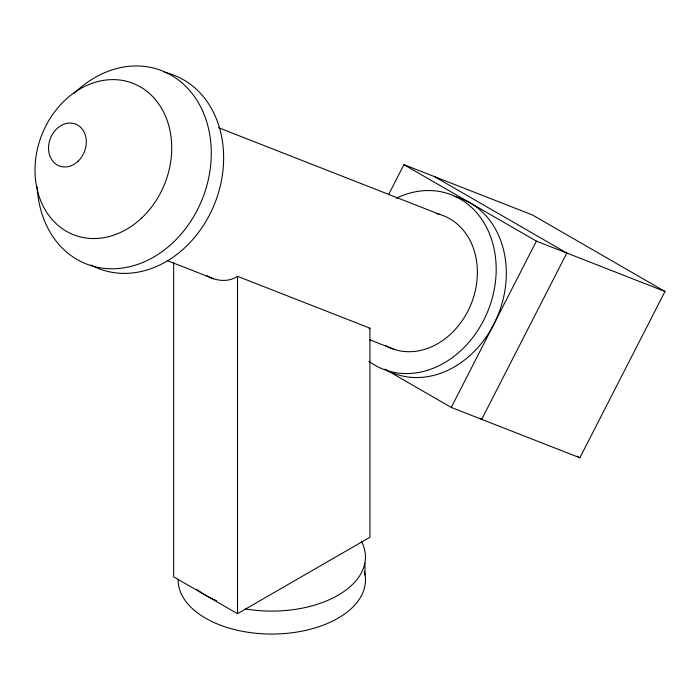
<?xml version="1.0" encoding="UTF-8"?>
<svg xmlns="http://www.w3.org/2000/svg" width="700" height="700" viewBox="0 0 700 700"><rect width="100%" height="100%" fill="white"/><g stroke="black" fill="none" stroke-linecap="round" stroke-linejoin="round"><path stroke-width="1.05" d="M451.255 407.435L536.392 241.124L665 291.48L579.863 457.791L451.255 407.435L386.75 370.195M388.605 194.617L403.944 164.657L532.543 215.014L665 291.48M173.661 262.395L173.661 576.844L237.501 613.699L369.941 537.233L369.941 328.186L237.501 276.316A75.53 43.61 60 0 1 232.514 278.863C226.494 281.094 219.809 280.805 213.763 278.81L167.3 260.61M369.582 339.771L394.993 349.659M218.4 127.654L439.924 214.489M434.376 176.575L566.825 253.041L481.696 419.352L479.806 418.259M403.944 164.657L536.392 241.124M577.028 456.146L579.863 457.791M364.875 563.045L365.067 575.076M237.501 276.316L237.501 613.699M364.411 571.909A93.651 54.066 0 0 1 278.136 633.92A93.651 54.066 0 0 1 178.159 579.206M361.428 541.345A93.651 54.066 0 0 1 338.415 595.035A93.651 54.066 0 0 1 245.7 608.965M216.528 600.688A93.651 54.066 0 0 1 196.831 589.444M369.941 328.178A75.53 43.61 60 0 1 369.058 328.738M396.252 198.24A93.651 76.178 -68.6 0 1 494.681 287.114A93.651 76.178 -68.6 0 1 368.97 361.349M454.755 196.569A93.651 76.178 -68.6 0 1 498.032 315.053A93.651 76.178 -68.6 0 1 384.886 369.11M436.24 213.535A71.269 57.969 -68.6 0 1 471.555 302.916A71.269 57.969 -68.6 0 1 385.158 345.406M164.202 72.24A103.757 84.306 -68.8 0 1 215.442 201.688A103.757 84.306 -68.8 0 1 90.869 264.906M73.894 93.572A103.757 84.306 -68.8 0 1 203.411 112.735A103.757 84.306 -68.8 0 1 145.04 261.485A103.757 84.306 -68.8 0 1 37.222 187.005M213.763 278.81A54.688 31.579 60 0 1 205.984 275.31M78.006 161.298A22.479 18.279 -68.6 0 0 75.679 124.101A22.479 18.279 -68.6 0 0 48.571 149.625A22.479 18.279 -68.6 0 0 78.006 161.298M141.759 217.928A81.314 66.141 -68.6 0 0 133.123 83.405A81.314 66.141 -68.6 0 0 35.184 175.901A81.314 66.141 -68.6 0 0 141.759 217.928"/></g></svg>
